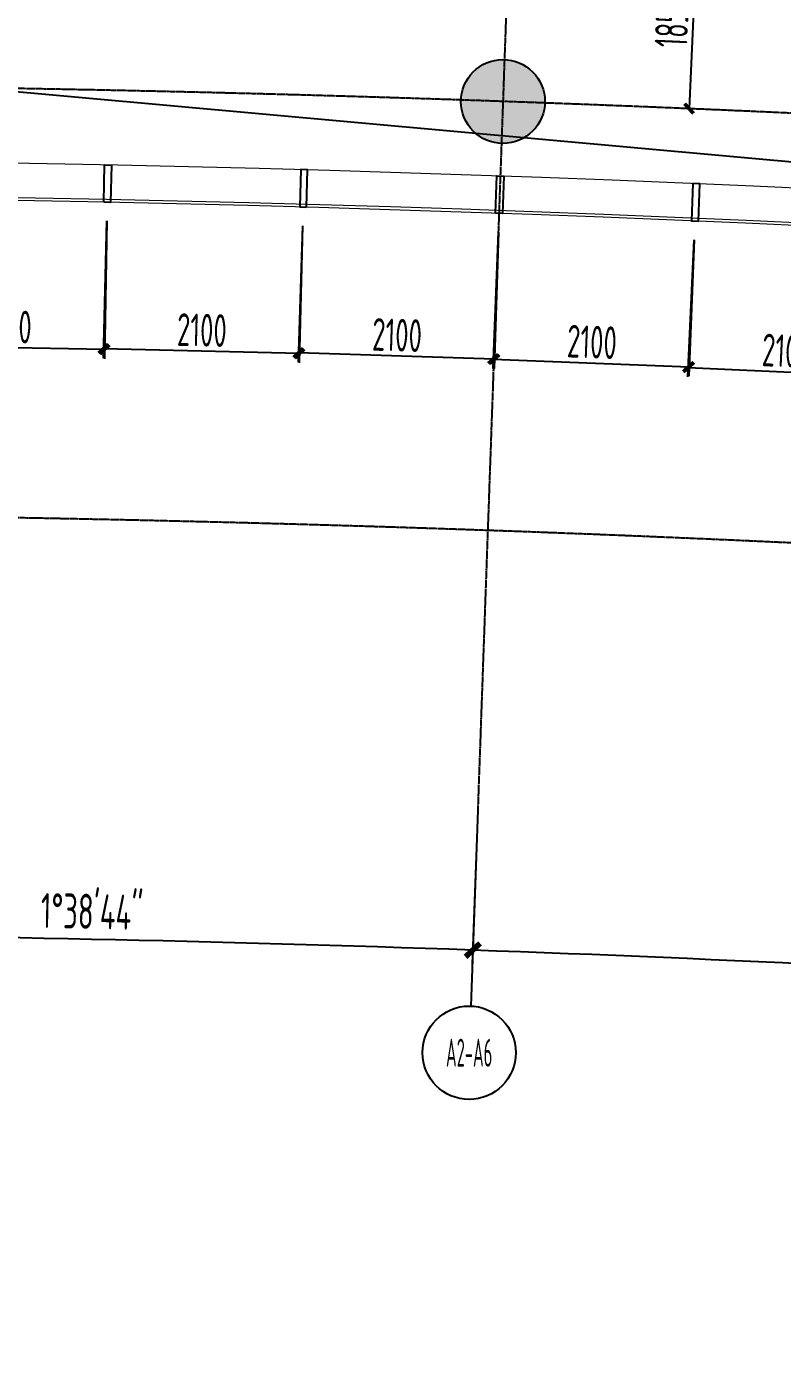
# Model space of a CAD drawing. Header units: millimetres. Extents: x 11677979 to 24947533, y -12764720 to -6308891.
# Drawn here: x 11784050 to 11792145, y -6414175 to -6399863 of the extents above; entities that cross this region are included whole.
import ezdxf
from ezdxf.enums import TextEntityAlignment as Align

# ---------------------------------------------------------------- set-up
doc = ezdxf.new("R2010")
doc.units = ezdxf.units.MM
doc.header["$LTSCALE"] = 10
for name, pattern in [('A2-RG-AXIS$0$CENTER', [2, 1.25, -0.25, 0.25, -0.25]), ('A2-RG-AXIS$0$DOTE', [2.42, 2, -0.2, 0.02, -0.2]), ('A2-RI-F4$0$A2-RG-AXIS$0$CENTER', [2, 1.25, -0.25, 0.25, -0.25]), ('A2-RI-F4$0$A2-RG-AXIS$0$DOTE', [2.42, 2, -0.2, 0.02, -0.2])]:
    doc.linetypes.add(name, pattern=pattern)
for name, color, linetype in [('A2-RB-F4$0$$34$A-DIMS-100', 1, 'Continuous'), ('A2-RB-F4$0$A-DIMS-100', 1, 'Continuous'), ('A2-RG-AXIS$0$A-AXIS', 1, 'Continuous'), ('A2-RG-AXIS$0$A-DIMS-100', 1, 'Continuous'), ('A2-RG-AXIS$0$A-GRID', 1, 'A2-RG-AXIS$0$CENTER'), ('A2-RG-AXIS$0$A-SYMB', 4, 'Continuous'), ('A2-RI-F4$0$A-SYMB-VOID', 35, 'Continuous'), ('A2-RI-F4$0$A2-RB-F4$0$$34$A-DIMS-100', 1, 'Continuous'), ('A2-RI-F4$0$A2-RB-F4$0$A-DIMS-100', 1, 'Continuous'), ('A2-RI-F4$0$A2-RG-AXIS$0$A-AXIS', 1, 'Continuous'), ('A2-RI-F4$0$A2-RG-AXIS$0$A-DIMS-100', 1, 'Continuous'), ('A2-RI-F4$0$A2-RG-AXIS$0$A-GRID', 1, 'A2-RI-F4$0$A2-RG-AXIS$0$CENTER'), ('A2-RI-F4$0$A2-RG-AXIS$0$A-SYMB', 4, 'Continuous'), ('A2-RI-F4$0$A2-RS-F4$0$A-HATH-GRAY', 8, 'Continuous'), ('A2-RI-F4$0$A2-RS-F4$0$A-WALL-CONC', 6, 'Continuous'), ('A2-RI-F4$0$an-wndw-mull-v', 3, 'Continuous'), ('A2-RS-F4$0$A-HATH-GRAY', 8, 'Continuous'), ('A2-RS-F4$0$A-WALL-CONC', 6, 'Continuous')]:
    doc.layers.add(name, color=color, linetype=linetype)
doc.layers.add('A2-RI-F4$0$A-GLAZ', color=140, linetype='Continuous', lineweight=5)
doc.styles.add('A2-RB-F4$0$$0$XD2008', font='hzs.shx', dxfattribs={"width": 0.7, "bigfont": 'hztxt.shx'})
doc.styles.add('A2-RB-F4$0$XD2008', font='hzs.shx', dxfattribs={"width": 0.7, "bigfont": 'hztxt.shx'})
doc.styles.add('A2-RG-AXIS$0$ECADI', font='hzs.shx', dxfattribs={"width": 0.7, "bigfont": 'hztxt.shx'})
doc.styles.add('A2-RG-AXIS$0$XD2008', font='hzs.shx', dxfattribs={"width": 0.7, "bigfont": 'hztxt.shx'})
doc.styles.add('A2-RI-F4$0$A2-RB-F4$0$$0$XD2008', font='hzs.shx', dxfattribs={"width": 0.7, "bigfont": 'hztxt.shx'})
doc.styles.add('A2-RI-F4$0$A2-RB-F4$0$XD2008', font='hzs.shx', dxfattribs={"width": 0.7, "bigfont": 'hztxt.shx'})
doc.styles.add('A2-RI-F4$0$A2-RG-AXIS$0$ECADI', font='hzs.shx', dxfattribs={"width": 0.7, "bigfont": 'hztxt.shx'})
doc.styles.add('A2-RI-F4$0$A2-RG-AXIS$0$XD2008', font='hzs.shx', dxfattribs={"width": 0.7, "bigfont": 'hztxt.shx'})
doc.dimstyles.new('A2-RB-F4$0$$0$XD100$0', dxfattribs={"dimscale": 100, "dimtxt": 3.5, "dimasz": 1, "dimexe": 1, "dimexo": 2, "dimgap": 0.5, "dimtad": 1, "dimdec": 0, "dimdsep": 46, "dimtxsty": 'A2-RB-F4$0$$0$XD2008', "dimblk1": 'A2-RB-F4$0$$20$_ArchTick', "dimblk2": 'A2-RB-F4$0$$20$_ArchTick', "dimsah": 1, "dimcen": 2.5, "dimclrt": 4, "dimaunit": 1, "dimadec": 0, "dimazin": 0, "dimtfac": 1, "dimtdec": 0, "dimtix": 1, "dimtmove": 2, "dimatfit": 3, "dimfxl": 0, "dimtolj": 1, "dimtzin": 0, "dimarcsym": 0})
doc.dimstyles.new('A2-RB-F4$0$XD100$0', dxfattribs={"dimscale": 100, "dimtxt": 3.5, "dimasz": 1, "dimexe": 1, "dimexo": 2, "dimgap": 0.5, "dimtad": 1, "dimdec": 0, "dimdsep": 46, "dimtxsty": 'A2-RB-F4$0$XD2008', "dimblk1": 'A2-RB-F4$0$_ArchTick', "dimblk2": 'A2-RB-F4$0$_ArchTick', "dimsah": 1, "dimcen": 2.5, "dimclrt": 4, "dimaunit": 1, "dimadec": 0, "dimazin": 0, "dimtfac": 1, "dimtdec": 0, "dimtix": 1, "dimtmove": 1, "dimatfit": 3, "dimfxl": 0, "dimtolj": 1, "dimtzin": 0, "dimarcsym": 0})
doc.dimstyles.new('A2-RG-AXIS$0$XD150', dxfattribs={"dimscale": 300, "dimtxt": 2.5, "dimasz": 1.5, "dimexe": 1, "dimexo": 2, "dimgap": 0.5, "dimtad": 1, "dimdec": 0, "dimdsep": 46, "dimtxsty": 'A2-RG-AXIS$0$XD2008', "dimcen": 2.5, "dimclrt": 4, "dimaunit": 1, "dimadec": 3, "dimazin": 0, "dimtfac": 1, "dimtdec": 0, "dimtmove": 2, "dimatfit": 3, "dimfxl": 0, "dimtolj": 1, "dimtzin": 0, "dimarcsym": 0})
doc.dimstyles.new('A2-RI-F4$0$A2-RB-F4$0$$0$XD100$0', dxfattribs={"dimscale": 100, "dimtxt": 3.5, "dimasz": 1, "dimexe": 1, "dimexo": 2, "dimgap": 0.5, "dimtad": 1, "dimdec": 0, "dimdsep": 46, "dimtxsty": 'A2-RI-F4$0$A2-RB-F4$0$$0$XD2008', "dimblk1": 'A2-RI-F4$0$A2-RB-F4$0$$20$_ArchTick', "dimblk2": 'A2-RI-F4$0$A2-RB-F4$0$$20$_ArchTick', "dimsah": 1, "dimcen": 2.5, "dimclrt": 4, "dimaunit": 1, "dimadec": 0, "dimazin": 0, "dimtfac": 1, "dimtdec": 0, "dimtix": 1, "dimtmove": 2, "dimatfit": 3, "dimfxl": 0, "dimtolj": 1, "dimtzin": 0, "dimarcsym": 0})
doc.dimstyles.new('A2-RI-F4$0$A2-RB-F4$0$XD100$0', dxfattribs={"dimscale": 100, "dimtxt": 3.5, "dimasz": 1, "dimexe": 1, "dimexo": 2, "dimgap": 0.5, "dimtad": 1, "dimdec": 0, "dimdsep": 46, "dimtxsty": 'A2-RI-F4$0$A2-RB-F4$0$XD2008', "dimblk1": 'A2-RI-F4$0$A2-RB-F4$0$_ArchTick', "dimblk2": 'A2-RI-F4$0$A2-RB-F4$0$_ArchTick', "dimsah": 1, "dimcen": 2.5, "dimclrt": 4, "dimaunit": 1, "dimadec": 0, "dimazin": 0, "dimtfac": 1, "dimtdec": 0, "dimtix": 1, "dimtmove": 1, "dimatfit": 3, "dimfxl": 0, "dimtolj": 1, "dimtzin": 0, "dimarcsym": 0})
doc.dimstyles.new('A2-RI-F4$0$A2-RG-AXIS$0$XD150', dxfattribs={"dimscale": 300, "dimtxt": 2.5, "dimasz": 1.5, "dimexe": 1, "dimexo": 2, "dimgap": 0.5, "dimtad": 1, "dimdec": 0, "dimdsep": 46, "dimtxsty": 'A2-RI-F4$0$A2-RG-AXIS$0$XD2008', "dimcen": 2.5, "dimclrt": 4, "dimaunit": 1, "dimadec": 3, "dimazin": 0, "dimtfac": 1, "dimtdec": 0, "dimtmove": 2, "dimatfit": 3, "dimfxl": 0, "dimtolj": 1, "dimtzin": 0, "dimarcsym": 0})

# ---------------------------------------------------------------- blocks, each defined once
blk = doc.blocks.new('A2-RB-F4$0$_ArchTick')
at = {"color": 0, "linetype": 'ByBlock', "const_width": 0.4}
blk.add_lwpolyline([(-0.5, -0.5), (0.5, 0.5)], dxfattribs=at)
blk = doc.blocks.new('*D296')
at = {"layer": 'A2-RB-F4$0$A-DIMS-100', "color": 0, "lineweight": -2, "transparency": 16777216}
for p, q in [((11791699, -6398913), (11791129, -6398888)), ((11791229, -6398892), (11791146, -6400740)), ((11791617, -6400761), (11791046, -6400736))]:
    blk.add_line(p, q, dxfattribs=at)
at = {"layer": 'Defpoints', "color": 0, "transparency": 16777216}
for p in [(11791899, -6398922), (11791146, -6400740), (11791817, -6400770)]:
    blk.add_point(p, dxfattribs=at)
at = {"layer": 'A2-RB-F4$0$A-DIMS-100', "color": 0, "lineweight": -2, "transparency": 16777216, "xscale": 100, "yscale": 100, "zscale": 100}
for p, rotation in [((11791229, -6398892), 87.44629500876403), ((11791146, -6400740), 267.446295008764)]:
    blk.add_blockref('A2-RB-F4$0$_ArchTick', p, dxfattribs=dict(at, rotation=rotation))
at = {"layer": 'A2-RB-F4$0$A-DIMS-100', "color": 4, "transparency": 16777216, "insert": (11790963, -6399806), "char_height": 350, "attachment_point": 5, "rotation": 87.4463, "style": 'A2-RB-F4$0$XD2008'}
blk.add_mtext('\\A1;1850', dxfattribs=at)
blk = doc.blocks.new('*D366')
at = {"layer": 'A2-RB-F4$0$A-DIMS-100', "color": 0, "lineweight": -2, "transparency": 16777216}
for p, q in [((11787004, -6401997), (11786958, -6403458)), ((11789103, -6402063), (11789057, -6403525)), ((11789060, -6403425), (11786961, -6403358))]:
    blk.add_line(p, q, dxfattribs=at)
at = {"layer": 'Defpoints', "color": 0, "transparency": 16777216}
for p in [(11787010, -6401797), (11789109, -6401863), (11786961, -6403358)]:
    blk.add_point(p, dxfattribs=at)
at = {"layer": 'A2-RB-F4$0$A-DIMS-100', "color": 0, "lineweight": -2, "transparency": 16777216, "xscale": 100, "yscale": 100, "zscale": 100}
for p, rotation in [((11786961, -6403358), 178.1908105349984), ((11789060, -6403425), 358.1908105349983)]:
    blk.add_blockref('A2-RB-F4$0$_ArchTick', p, dxfattribs=dict(at, rotation=rotation))
at = {"layer": 'A2-RB-F4$0$A-DIMS-100', "color": 4, "transparency": 16777216, "insert": (11788018, -6403167), "char_height": 350, "attachment_point": 5, "rotation": 358.1908, "style": 'A2-RB-F4$0$XD2008'}
blk.add_mtext('\\A1;2100', dxfattribs=at)
blk = doc.blocks.new('*D367')
at = {"layer": 'A2-RB-F4$0$A-DIMS-100', "color": 0, "lineweight": -2, "transparency": 16777216}
for p, q in [((11784906, -6401944), (11784869, -6403413)), ((11787005, -6401997), (11786969, -6403465)), ((11786971, -6403365), (11784872, -6403313))]:
    blk.add_line(p, q, dxfattribs=at)
at = {"layer": 'Defpoints', "color": 0, "transparency": 16777216}
for p in [(11784911, -6401744), (11787010, -6401797), (11784872, -6403313)]:
    blk.add_point(p, dxfattribs=at)
at = {"layer": 'A2-RB-F4$0$A-DIMS-100', "color": 0, "lineweight": -2, "transparency": 16777216, "xscale": 100, "yscale": 100, "zscale": 100}
for p, rotation in [((11784872, -6403313), 178.5650620415589), ((11786971, -6403365), 358.565062041559)]:
    blk.add_blockref('A2-RB-F4$0$_ArchTick', p, dxfattribs=dict(at, rotation=rotation))
at = {"layer": 'A2-RB-F4$0$A-DIMS-100', "color": 4, "transparency": 16777216, "insert": (11785927, -6403114), "char_height": 350, "attachment_point": 5, "rotation": 358.5651, "style": 'A2-RB-F4$0$XD2008'}
blk.add_mtext('\\A1;2100', dxfattribs=at)
blk = doc.blocks.new('*D368')
at = {"layer": 'A2-RB-F4$0$A-DIMS-100', "color": 0, "lineweight": -2, "transparency": 16777216}
for p, q in [((11782808, -6401907), (11782782, -6403384)), ((11784907, -6401944), (11784882, -6403421)), ((11784883, -6403321), (11782784, -6403284))]:
    blk.add_line(p, q, dxfattribs=at)
at = {"layer": 'Defpoints', "color": 0, "transparency": 16777216}
for p in [(11782811, -6401707), (11784911, -6401744), (11782784, -6403284)]:
    blk.add_point(p, dxfattribs=at)
at = {"layer": 'A2-RB-F4$0$A-DIMS-100', "color": 0, "lineweight": -2, "transparency": 16777216, "xscale": 100, "yscale": 100, "zscale": 100}
for p, rotation in [((11782784, -6403284), 178.9949785072826), ((11784883, -6403321), 358.9949785072826)]:
    blk.add_blockref('A2-RB-F4$0$_ArchTick', p, dxfattribs=dict(at, rotation=rotation))
at = {"layer": 'A2-RB-F4$0$A-DIMS-100', "color": 4, "transparency": 16777216, "insert": (11783837, -6403078), "char_height": 350, "attachment_point": 5, "rotation": 358.995, "style": 'A2-RB-F4$0$XD2008'}
blk.add_mtext('\\A1;2100', dxfattribs=at)
blk = doc.blocks.new('*D382')
at = {"layer": 'A2-RB-F4$0$A-DIMS-100', "color": 0, "lineweight": -2, "transparency": 16777216}
for p, q in [((11789101, -6402063), (11789044, -6403524)), ((11791200, -6402145), (11791142, -6403607)), ((11789048, -6403424), (11791146, -6403507))]:
    blk.add_line(p, q, dxfattribs=at)
at = {"layer": 'Defpoints', "color": 0, "transparency": 16777216}
for p in [(11789109, -6401863), (11791208, -6401946), (11791146, -6403507)]:
    blk.add_point(p, dxfattribs=at)
at = {"layer": 'A2-RB-F4$0$A-DIMS-100', "color": 0, "lineweight": -2, "transparency": 16777216, "xscale": 100, "yscale": 100, "zscale": 100}
for p, rotation in [((11789048, -6403424), 177.7423731332247), ((11791146, -6403507), 357.7423731332246)]:
    blk.add_blockref('A2-RB-F4$0$_ArchTick', p, dxfattribs=dict(at, rotation=rotation))
at = {"layer": 'A2-RB-F4$0$A-DIMS-100', "color": 4, "transparency": 16777216, "insert": (11790106, -6403241), "char_height": 350, "attachment_point": 5, "rotation": 357.7424, "style": 'A2-RB-F4$0$XD2008'}
blk.add_mtext('\\A1;2100', dxfattribs=at)
blk = doc.blocks.new('*D383')
at = {"layer": 'A2-RB-F4$0$A-DIMS-100', "color": 0, "lineweight": -2, "transparency": 16777216}
for p, q in [((11791198, -6402145), (11791131, -6403613)), ((11793296, -6402242), (11793229, -6403710)), ((11791135, -6403513), (11793233, -6403610))]:
    blk.add_line(p, q, dxfattribs=at)
at = {"layer": 'Defpoints', "color": 0, "transparency": 16777216}
for p in [(11791208, -6401946), (11793305, -6402042), (11793233, -6403610)]:
    blk.add_point(p, dxfattribs=at)
at = {"layer": 'A2-RB-F4$0$A-DIMS-100', "color": 0, "lineweight": -2, "transparency": 16777216, "xscale": 100, "yscale": 100, "zscale": 100}
for p, rotation in [((11791135, -6403513), 177.3681216266488), ((11793233, -6403610), 357.3681216266488)]:
    blk.add_blockref('A2-RB-F4$0$_ArchTick', p, dxfattribs=dict(at, rotation=rotation))
at = {"layer": 'A2-RB-F4$0$A-DIMS-100', "color": 4, "transparency": 16777216, "insert": (11792195, -6403337), "char_height": 350, "attachment_point": 5, "rotation": 357.3681, "style": 'A2-RB-F4$0$XD2008'}
blk.add_mtext('\\A1;2100', dxfattribs=at)
blk = doc.blocks.new('A2-RB-F4$0$$20$_ArchTick')
at = {"color": 0, "linetype": 'ByBlock', "const_width": 0.4}
blk.add_lwpolyline([(-0.5, -0.5), (0.5, 0.5)], dxfattribs=at)
blk = doc.blocks.new('*D251')
at = {"layer": 'A2-RB-F4$0$$34$A-DIMS-100', "color": 0, "lineweight": -2, "transparency": 16777216}
blk.add_arc((11778731, -6694179), 311749, 87.96659, 88.70183, dxfattribs=at)
at = {"layer": 'Defpoints', "color": 0, "transparency": 16777216}
for p in [(11790309, -6368084), (11785891, -6378210), (11788460, -6382582), (11785586, -6391656), (11788882, -6408259)]:
    blk.add_point(p, dxfattribs=at)
at = {"layer": 'A2-RB-F4$0$$34$A-DIMS-100', "color": 0, "lineweight": -2, "transparency": 16777216, "xscale": 100, "yscale": 100, "zscale": 100}
for p, rotation in [((11785794, -6382510), 178.7018285114995), ((11789792, -6382626), 357.966591975738)]:
    blk.add_blockref('A2-RB-F4$0$$20$_ArchTick', p, dxfattribs=dict(at, rotation=rotation))
at = {"layer": 'A2-RB-F4$0$$34$A-DIMS-100', "color": 4, "transparency": 16777216, "insert": (11787801, -6382303), "char_height": 350, "attachment_point": 5, "rotation": 358.3342, "style": 'A2-RB-F4$0$$0$XD2008'}
blk.add_mtext('\\A1;0°44\'7"', dxfattribs=at)
blk = doc.blocks.new('A2-RG-AXIS$0$ECADI-TAG-GRID')
at = {"color": 13}
blk.add_circle((0, 0), 5, dxfattribs=at)
at = {"style": 'A2-RG-AXIS$0$ECADI', "width": 0.7}
blk.add_attdef('GRID', text='', height=5, dxfattribs=at).set_placement((0, 0), align=Align.MIDDLE)
blk = doc.blocks.new('A2-RG-AXIS$0$_ArchTick')
at = {"color": 0, "linetype": 'ByBlock', "const_width": 0.4}
blk.add_lwpolyline([(-0.5, -0.5), (0.5, 0.5)], dxfattribs=at)
blk = doc.blocks.new('*D409')
at = {"layer": 'A2-RG-AXIS$0$A-DIMS-100', "color": 0, "lineweight": -2, "ltscale": 3, "transparency": 16777216}
for p, q in [((11780666, -6408385), (11780657, -6409735)), ((11788872, -6408559), (11788824, -6409908))]:
    blk.add_line(p, q, dxfattribs=at)
blk.add_arc((11778731, -6694179), 284600, 87.96659, 89.61201, dxfattribs=at)
at = {"layer": 'Defpoints', "color": 0, "ltscale": 3, "transparency": 16777216}
for p in [(11780668, -6408085), (11788882, -6408259), (11786106, -6409674), (11778731, -6694179)]:
    blk.add_point(p, dxfattribs=at)
at = {"layer": 'A2-RG-AXIS$0$A-DIMS-100', "color": 0, "lineweight": -2, "ltscale": 3, "transparency": 16777216, "xscale": 150, "yscale": 150, "zscale": 150}
for p, rotation in [((11780658, -6409585), 179.6120120871543), ((11788829, -6409758), 357.9665933294134)]:
    blk.add_blockref('A2-RG-AXIS$0$_ArchTick', p, dxfattribs=dict(at, rotation=rotation))
at = {"layer": 'A2-RG-AXIS$0$A-DIMS-100', "color": 4, "ltscale": 3, "transparency": 16777216, "insert": (11784750, -6409344), "char_height": 375, "attachment_point": 5, "rotation": 358.7893, "style": 'A2-RG-AXIS$0$XD2008'}
blk.add_mtext('\\A1;1°38\'44"', dxfattribs=at)
blk = doc.blocks.new('*D411')
at = {"layer": 'A2-RG-AXIS$0$A-DIMS-100', "color": 0, "lineweight": -2, "ltscale": 3, "transparency": 16777216}
for p, q in [((11788872, -6408559), (11788824, -6409908)), ((11797069, -6408968), (11796982, -6410315))]:
    blk.add_line(p, q, dxfattribs=at)
blk.add_arc((11778731, -6694179), 284600, 86.32117, 87.96659, dxfattribs=at)
at = {"layer": 'Defpoints', "color": 0, "ltscale": 3, "transparency": 16777216}
for p in [(11788882, -6408259), (11797088, -6408668), (11794272, -6410003), (11778731, -6694179)]:
    blk.add_point(p, dxfattribs=at)
at = {"layer": 'A2-RG-AXIS$0$A-DIMS-100', "color": 0, "lineweight": -2, "ltscale": 3, "transparency": 16777216, "xscale": 150, "yscale": 150, "zscale": 150}
for p, rotation in [((11788829, -6409758), 177.9665933294709), ((11796992, -6410165), 356.3211745693902)]:
    blk.add_blockref('A2-RG-AXIS$0$_ArchTick', p, dxfattribs=dict(at, rotation=rotation))
at = {"layer": 'A2-RG-AXIS$0$A-DIMS-100', "color": 4, "ltscale": 3, "transparency": 16777216, "insert": (11792927, -6409634), "char_height": 375, "attachment_point": 5, "rotation": 357.1439, "style": 'A2-RG-AXIS$0$XD2008'}
blk.add_mtext('\\A1;1°38\'44"', dxfattribs=at)
blk = doc.blocks.new('A2-RI-F4$0$A2-RB-F4$0$_ArchTick')
at = {"color": 0, "linetype": 'ByBlock', "const_width": 0.4}
blk.add_lwpolyline([(-0.5, -0.5), (0.5, 0.5)], dxfattribs=at)
blk = doc.blocks.new('*D821')
at = {"layer": 'A2-RI-F4$0$A2-RB-F4$0$A-DIMS-100', "color": 0, "lineweight": -2, "transparency": 16777216}
for p, q in [((11791699, -6398913), (11791129, -6398888)), ((11791229, -6398892), (11791146, -6400740)), ((11791617, -6400761), (11791046, -6400736))]:
    blk.add_line(p, q, dxfattribs=at)
at = {"layer": 'Defpoints', "color": 0, "transparency": 16777216}
for p in [(11791899, -6398922), (11791146, -6400740), (11791817, -6400770)]:
    blk.add_point(p, dxfattribs=at)
at = {"layer": 'A2-RI-F4$0$A2-RB-F4$0$A-DIMS-100', "color": 0, "lineweight": -2, "transparency": 16777216, "xscale": 100, "yscale": 100, "zscale": 100}
for p, rotation in [((11791229, -6398892), 87.44629500876403), ((11791146, -6400740), 267.446295008764)]:
    blk.add_blockref('A2-RI-F4$0$A2-RB-F4$0$_ArchTick', p, dxfattribs=dict(at, rotation=rotation))
at = {"layer": 'A2-RI-F4$0$A2-RB-F4$0$A-DIMS-100', "color": 4, "transparency": 16777216, "insert": (11790963, -6399806), "char_height": 350, "attachment_point": 5, "rotation": 87.4463, "style": 'A2-RI-F4$0$A2-RB-F4$0$XD2008'}
blk.add_mtext('\\A1;1850', dxfattribs=at)
blk = doc.blocks.new('*D891')
at = {"layer": 'A2-RI-F4$0$A2-RB-F4$0$A-DIMS-100', "color": 0, "lineweight": -2, "transparency": 16777216}
for p, q in [((11787004, -6401997), (11786958, -6403458)), ((11789103, -6402063), (11789057, -6403525)), ((11789060, -6403425), (11786961, -6403358))]:
    blk.add_line(p, q, dxfattribs=at)
at = {"layer": 'Defpoints', "color": 0, "transparency": 16777216}
for p in [(11787010, -6401797), (11789109, -6401863), (11786961, -6403358)]:
    blk.add_point(p, dxfattribs=at)
at = {"layer": 'A2-RI-F4$0$A2-RB-F4$0$A-DIMS-100', "color": 0, "lineweight": -2, "transparency": 16777216, "xscale": 100, "yscale": 100, "zscale": 100}
for p, rotation in [((11786961, -6403358), 178.1908105349984), ((11789060, -6403425), 358.1908105349983)]:
    blk.add_blockref('A2-RI-F4$0$A2-RB-F4$0$_ArchTick', p, dxfattribs=dict(at, rotation=rotation))
at = {"layer": 'A2-RI-F4$0$A2-RB-F4$0$A-DIMS-100', "color": 4, "transparency": 16777216, "insert": (11788018, -6403167), "char_height": 350, "attachment_point": 5, "rotation": 358.1908, "style": 'A2-RI-F4$0$A2-RB-F4$0$XD2008'}
blk.add_mtext('\\A1;2100', dxfattribs=at)
blk = doc.blocks.new('*D892')
at = {"layer": 'A2-RI-F4$0$A2-RB-F4$0$A-DIMS-100', "color": 0, "lineweight": -2, "transparency": 16777216}
for p, q in [((11784906, -6401944), (11784869, -6403413)), ((11787005, -6401997), (11786969, -6403465)), ((11786971, -6403365), (11784872, -6403313))]:
    blk.add_line(p, q, dxfattribs=at)
at = {"layer": 'Defpoints', "color": 0, "transparency": 16777216}
for p in [(11784911, -6401744), (11787010, -6401797), (11784872, -6403313)]:
    blk.add_point(p, dxfattribs=at)
at = {"layer": 'A2-RI-F4$0$A2-RB-F4$0$A-DIMS-100', "color": 0, "lineweight": -2, "transparency": 16777216, "xscale": 100, "yscale": 100, "zscale": 100}
for p, rotation in [((11784872, -6403313), 178.5650620415589), ((11786971, -6403365), 358.565062041559)]:
    blk.add_blockref('A2-RI-F4$0$A2-RB-F4$0$_ArchTick', p, dxfattribs=dict(at, rotation=rotation))
at = {"layer": 'A2-RI-F4$0$A2-RB-F4$0$A-DIMS-100', "color": 4, "transparency": 16777216, "insert": (11785927, -6403114), "char_height": 350, "attachment_point": 5, "rotation": 358.5651, "style": 'A2-RI-F4$0$A2-RB-F4$0$XD2008'}
blk.add_mtext('\\A1;2100', dxfattribs=at)
blk = doc.blocks.new('*D893')
at = {"layer": 'A2-RI-F4$0$A2-RB-F4$0$A-DIMS-100', "color": 0, "lineweight": -2, "transparency": 16777216}
for p, q in [((11782808, -6401907), (11782782, -6403384)), ((11784907, -6401944), (11784882, -6403421)), ((11784883, -6403321), (11782784, -6403284))]:
    blk.add_line(p, q, dxfattribs=at)
at = {"layer": 'Defpoints', "color": 0, "transparency": 16777216}
for p in [(11782811, -6401707), (11784911, -6401744), (11782784, -6403284)]:
    blk.add_point(p, dxfattribs=at)
at = {"layer": 'A2-RI-F4$0$A2-RB-F4$0$A-DIMS-100', "color": 0, "lineweight": -2, "transparency": 16777216, "xscale": 100, "yscale": 100, "zscale": 100}
for p, rotation in [((11782784, -6403284), 178.9949785072826), ((11784883, -6403321), 358.9949785072826)]:
    blk.add_blockref('A2-RI-F4$0$A2-RB-F4$0$_ArchTick', p, dxfattribs=dict(at, rotation=rotation))
at = {"layer": 'A2-RI-F4$0$A2-RB-F4$0$A-DIMS-100', "color": 4, "transparency": 16777216, "insert": (11783837, -6403078), "char_height": 350, "attachment_point": 5, "rotation": 358.995, "style": 'A2-RI-F4$0$A2-RB-F4$0$XD2008'}
blk.add_mtext('\\A1;2100', dxfattribs=at)
blk = doc.blocks.new('*D907')
at = {"layer": 'A2-RI-F4$0$A2-RB-F4$0$A-DIMS-100', "color": 0, "lineweight": -2, "transparency": 16777216}
for p, q in [((11789101, -6402063), (11789044, -6403524)), ((11791200, -6402145), (11791142, -6403607)), ((11789048, -6403424), (11791146, -6403507))]:
    blk.add_line(p, q, dxfattribs=at)
at = {"layer": 'Defpoints', "color": 0, "transparency": 16777216}
for p in [(11789109, -6401863), (11791208, -6401946), (11791146, -6403507)]:
    blk.add_point(p, dxfattribs=at)
at = {"layer": 'A2-RI-F4$0$A2-RB-F4$0$A-DIMS-100', "color": 0, "lineweight": -2, "transparency": 16777216, "xscale": 100, "yscale": 100, "zscale": 100}
for p, rotation in [((11789048, -6403424), 177.7423731332247), ((11791146, -6403507), 357.7423731332246)]:
    blk.add_blockref('A2-RI-F4$0$A2-RB-F4$0$_ArchTick', p, dxfattribs=dict(at, rotation=rotation))
at = {"layer": 'A2-RI-F4$0$A2-RB-F4$0$A-DIMS-100', "color": 4, "transparency": 16777216, "insert": (11790106, -6403241), "char_height": 350, "attachment_point": 5, "rotation": 357.7424, "style": 'A2-RI-F4$0$A2-RB-F4$0$XD2008'}
blk.add_mtext('\\A1;2100', dxfattribs=at)
blk = doc.blocks.new('*D908')
at = {"layer": 'A2-RI-F4$0$A2-RB-F4$0$A-DIMS-100', "color": 0, "lineweight": -2, "transparency": 16777216}
for p, q in [((11791198, -6402145), (11791131, -6403613)), ((11793296, -6402242), (11793229, -6403710)), ((11791135, -6403513), (11793233, -6403610))]:
    blk.add_line(p, q, dxfattribs=at)
at = {"layer": 'Defpoints', "color": 0, "transparency": 16777216}
for p in [(11791208, -6401946), (11793305, -6402042), (11793233, -6403610)]:
    blk.add_point(p, dxfattribs=at)
at = {"layer": 'A2-RI-F4$0$A2-RB-F4$0$A-DIMS-100', "color": 0, "lineweight": -2, "transparency": 16777216, "xscale": 100, "yscale": 100, "zscale": 100}
for p, rotation in [((11791135, -6403513), 177.3681216266488), ((11793233, -6403610), 357.3681216266488)]:
    blk.add_blockref('A2-RI-F4$0$A2-RB-F4$0$_ArchTick', p, dxfattribs=dict(at, rotation=rotation))
at = {"layer": 'A2-RI-F4$0$A2-RB-F4$0$A-DIMS-100', "color": 4, "transparency": 16777216, "insert": (11792195, -6403337), "char_height": 350, "attachment_point": 5, "rotation": 357.3681, "style": 'A2-RI-F4$0$A2-RB-F4$0$XD2008'}
blk.add_mtext('\\A1;2100', dxfattribs=at)
blk = doc.blocks.new('A2-RI-F4$0$A2-RB-F4$0$$20$_ArchTick')
at = {"color": 0, "linetype": 'ByBlock', "const_width": 0.4}
blk.add_lwpolyline([(-0.5, -0.5), (0.5, 0.5)], dxfattribs=at)
blk = doc.blocks.new('*D776')
at = {"layer": 'A2-RI-F4$0$A2-RB-F4$0$$34$A-DIMS-100', "color": 0, "lineweight": -2, "transparency": 16777216}
blk.add_arc((11778731, -6694179), 311749, 87.96659, 88.70183, dxfattribs=at)
at = {"layer": 'Defpoints', "color": 0, "transparency": 16777216}
for p in [(11790309, -6368084), (11785891, -6378210), (11788460, -6382582), (11785586, -6391656), (11788882, -6408259)]:
    blk.add_point(p, dxfattribs=at)
at = {"layer": 'A2-RI-F4$0$A2-RB-F4$0$$34$A-DIMS-100', "color": 0, "lineweight": -2, "transparency": 16777216, "xscale": 100, "yscale": 100, "zscale": 100}
for p, rotation in [((11785794, -6382510), 178.7018285114995), ((11789792, -6382626), 357.966591975738)]:
    blk.add_blockref('A2-RI-F4$0$A2-RB-F4$0$$20$_ArchTick', p, dxfattribs=dict(at, rotation=rotation))
at = {"layer": 'A2-RI-F4$0$A2-RB-F4$0$$34$A-DIMS-100', "color": 4, "transparency": 16777216, "insert": (11787801, -6382303), "char_height": 350, "attachment_point": 5, "rotation": 358.3342, "style": 'A2-RI-F4$0$A2-RB-F4$0$$0$XD2008'}
blk.add_mtext('\\A1;0°44\'7"', dxfattribs=at)
blk = doc.blocks.new('A2-RI-F4$0$A2-RG-AXIS$0$ECADI-TAG-GRID')
at = {"color": 13}
blk.add_circle((0, 0), 5, dxfattribs=at)
at = {"style": 'A2-RI-F4$0$A2-RG-AXIS$0$ECADI', "width": 0.7}
blk.add_attdef('GRID', text='', height=5, dxfattribs=at).set_placement((0, 0), align=Align.MIDDLE)
blk = doc.blocks.new('A2-RI-F4$0$A2-RG-AXIS$0$_ArchTick')
at = {"color": 0, "linetype": 'ByBlock', "const_width": 0.4}
blk.add_lwpolyline([(-0.5, -0.5), (0.5, 0.5)], dxfattribs=at)
blk = doc.blocks.new('*D934')
at = {"layer": 'A2-RI-F4$0$A2-RG-AXIS$0$A-DIMS-100', "color": 0, "lineweight": -2, "ltscale": 3, "transparency": 16777216}
for p, q in [((11780666, -6408385), (11780657, -6409735)), ((11788872, -6408559), (11788824, -6409908))]:
    blk.add_line(p, q, dxfattribs=at)
blk.add_arc((11778731, -6694179), 284600, 87.96659, 89.61201, dxfattribs=at)
at = {"layer": 'Defpoints', "color": 0, "ltscale": 3, "transparency": 16777216}
for p in [(11780668, -6408085), (11788882, -6408259), (11786106, -6409674), (11778731, -6694179)]:
    blk.add_point(p, dxfattribs=at)
at = {"layer": 'A2-RI-F4$0$A2-RG-AXIS$0$A-DIMS-100', "color": 0, "lineweight": -2, "ltscale": 3, "transparency": 16777216, "xscale": 150, "yscale": 150, "zscale": 150}
for p, rotation in [((11780658, -6409585), 179.6120120871543), ((11788829, -6409758), 357.9665933294134)]:
    blk.add_blockref('A2-RI-F4$0$A2-RG-AXIS$0$_ArchTick', p, dxfattribs=dict(at, rotation=rotation))
at = {"layer": 'A2-RI-F4$0$A2-RG-AXIS$0$A-DIMS-100', "color": 4, "ltscale": 3, "transparency": 16777216, "insert": (11784750, -6409344), "char_height": 375, "attachment_point": 5, "rotation": 358.7893, "style": 'A2-RI-F4$0$A2-RG-AXIS$0$XD2008'}
blk.add_mtext('\\A1;1°38\'44"', dxfattribs=at)
blk = doc.blocks.new('*D936')
at = {"layer": 'A2-RI-F4$0$A2-RG-AXIS$0$A-DIMS-100', "color": 0, "lineweight": -2, "ltscale": 3, "transparency": 16777216}
for p, q in [((11788872, -6408559), (11788824, -6409908)), ((11797069, -6408968), (11796982, -6410315))]:
    blk.add_line(p, q, dxfattribs=at)
blk.add_arc((11778731, -6694179), 284600, 86.32117, 87.96659, dxfattribs=at)
at = {"layer": 'Defpoints', "color": 0, "ltscale": 3, "transparency": 16777216}
for p in [(11788882, -6408259), (11797088, -6408668), (11794272, -6410003), (11778731, -6694179)]:
    blk.add_point(p, dxfattribs=at)
at = {"layer": 'A2-RI-F4$0$A2-RG-AXIS$0$A-DIMS-100', "color": 0, "lineweight": -2, "ltscale": 3, "transparency": 16777216, "xscale": 150, "yscale": 150, "zscale": 150}
for p, rotation in [((11788829, -6409758), 177.9665933294709), ((11796992, -6410165), 356.3211745693902)]:
    blk.add_blockref('A2-RI-F4$0$A2-RG-AXIS$0$_ArchTick', p, dxfattribs=dict(at, rotation=rotation))
at = {"layer": 'A2-RI-F4$0$A2-RG-AXIS$0$A-DIMS-100', "color": 4, "ltscale": 3, "transparency": 16777216, "insert": (11792927, -6409634), "char_height": 375, "attachment_point": 5, "rotation": 357.1439, "style": 'A2-RI-F4$0$A2-RG-AXIS$0$XD2008'}
blk.add_mtext('\\A1;1°38\'44"', dxfattribs=at)
blk = doc.blocks.new('A2-RI-F4$0$A2-RS-F4')
at = {"layer": 'A2-RI-F4$0$A2-RS-F4$0$A-HATH-GRAY', "ltscale": 3}
h = blk.add_hatch(color=256, dxfattribs=at)
h.paths.add_polyline_path([(11780371, -6378133), (11781371, -6378140), (11781380, -6376840), (11780380, -6376833)])
h.paths.add_polyline_path([(11771295, -6378216), (11772295, -6378194), (11772267, -6376895), (11771267, -6376916)])
h.paths.add_polyline_path([(11789445, -6378310), (11790445, -6378346), (11790491, -6377046), (11789491, -6377011)])
h.paths.add_polyline_path([(11794061, -6377996), (11794660, -6378034), (11794711, -6377236), (11794112, -6377197)])
h.paths.add_polyline_path([(11762226, -6378560), (11763225, -6378509), (11763159, -6377211), (11762160, -6377261)])
h.paths.add_polyline_path([(11756038, -6378647), (11756835, -6378584), (11756756, -6377587), (11755959, -6377650)])
h.paths.add_polyline_path([(11801644, -6378462), (11802243, -6378500), (11802294, -6377702), (11801696, -6377663)])
h.paths.add_polyline_path([(11751541, -6379499), (11752339, -6379435), (11752220, -6377940), (11751422, -6378003)])
h.paths.add_polyline_path([(11807664, -6379406), (11808460, -6379480), (11808572, -6378285), (11807775, -6378211)])
h.paths.add_polyline_path([(11816585, -6380403), (11817577, -6380525), (11817736, -6379235), (11816743, -6379113)])
h.paths.add_polyline_path([(11825579, -6381619), (11826568, -6381768), (11826763, -6380483), (11825774, -6380333)])
h.paths.add_polyline_path([(11793833, -6381539), (11794432, -6381577), (11794483, -6380779), (11793885, -6380740)])
h.paths.add_polyline_path([(11801417, -6382005), (11802015, -6382043), (11802067, -6381245), (11801468, -6381206)])
h.paths.add_polyline_path([(11834536, -6383085), (11835520, -6383263), (11835752, -6381984), (11834768, -6381806)])
h.paths.add_polyline_path([(11843442, -6384837), (11844420, -6385043), (11844688, -6383771), (11843710, -6383565)])
h.paths.add_polyline_path([(11849707, -6386048), (11850486, -6386227), (11850721, -6385255), (11849941, -6385076)])
h.paths.add_polyline_path([(11756683, -6386772), (11757481, -6386706), (11757402, -6385711), (11756605, -6385775)])
h.paths.add_polyline_path([(11752168, -6387374), (11752965, -6387310), (11752846, -6385815), (11752049, -6385879)])
h.paths.add_polyline_path([(11854132, -6387107), (11854912, -6387286), (11855146, -6386314), (11854366, -6386134)])
h.paths.add_polyline_path([(11793236, -6390821), (11793835, -6390859), (11793887, -6390061), (11793288, -6390022)])
h.paths.add_polyline_path([(11800820, -6391286), (11801419, -6391324), (11801470, -6390526), (11800871, -6390487)])
h.paths.add_polyline_path([(11847832, -6393825), (11848612, -6394005), (11848846, -6393033), (11848067, -6392853)])
h.paths.add_polyline_path([(11780263, -6394032), (11781263, -6394039), (11781272, -6392739), (11780272, -6392732)])
h.paths.add_polyline_path([(11771644, -6394112), (11772644, -6394090), (11772615, -6392791), (11771616, -6392812)])
h.paths.add_polyline_path([(11788881, -6394200), (11789880, -6394236), (11789926, -6392936), (11788927, -6392901)])
h.paths.add_polyline_path([(11793009, -6394364), (11793607, -6394402), (11793659, -6393604), (11793060, -6393565)])
h.paths.add_polyline_path([(11763031, -6394440), (11764030, -6394389), (11763964, -6393090), (11762965, -6393141)])
h.paths.add_polyline_path([(11757323, -6394797), (11758120, -6394731), (11758041, -6393736), (11757243, -6393800)])
h.paths.add_polyline_path([(11800592, -6394829), (11801191, -6394867), (11801242, -6394069), (11800643, -6394030)])
h.paths.add_polyline_path([(11852257, -6394884), (11853037, -6395064), (11853271, -6394091), (11852492, -6393912)])
h.paths.add_polyline_path([(11752786, -6395149), (11753584, -6395086), (11753465, -6393591), (11752667, -6393654)])
h.paths.add_polyline_path([(11806189, -6395237), (11806985, -6395311), (11807096, -6394116), (11806300, -6394042)])
h.paths.add_polyline_path([(11814656, -6396186), (11815648, -6396307), (11815806, -6395017), (11814813, -6394896)])
h.paths.add_polyline_path([(11823198, -6397340), (11824186, -6397490), (11824381, -6396205), (11823392, -6396055)])
h.paths.add_polyline_path([(11831682, -6398729), (11832663, -6398921), (11832913, -6397645), (11831931, -6397453)])
h.paths.add_polyline_path([(11840164, -6400383), (11841142, -6400589), (11841411, -6399317), (11840432, -6399110)])
edge = h.paths.add_edge_path()
edge.add_arc((11780719, -6400485), 450, 0, 360)
edge = h.paths.add_edge_path()
edge.add_arc((11772286, -6400549), 450, 0, 360)
edge = h.paths.add_edge_path()
edge.add_arc((11789152, -6400664), 450, 0, 360)
edge = h.paths.add_edge_path()
edge.add_arc((11763857, -6400856), 450, 0, 360)
h.paths.add_polyline_path([(11845946, -6401652), (11846725, -6401831), (11846960, -6400859), (11846180, -6400679)])
edge = h.paths.add_edge_path()
edge.add_arc((11797576, -6401084), 450, 0, 360)
edge = h.paths.add_edge_path()
edge.add_arc((11755441, -6401404), 451, 0, 360)
edge = h.paths.add_edge_path()
edge.add_arc((11805984, -6401746), 450, 0, 360)
h.paths.add_polyline_path([(11850371, -6402710), (11851151, -6402890), (11851385, -6401917), (11850605, -6401738)])
edge = h.paths.add_edge_path()
edge.add_arc((11814369, -6402649), 450, 0, 360)
edge = h.paths.add_edge_path()
edge.add_arc((11822726, -6403793), 450, 0, 360)
edge = h.paths.add_edge_path()
edge.add_arc((11831046, -6405176), 450, 0, 360)
edge = h.paths.add_edge_path()
edge.add_arc((11839323, -6406797), 451, 0, 360)
edge = h.paths.add_edge_path()
edge.add_arc((11847549, -6408655), 451, 0, 360)
at = {"layer": 'A2-RI-F4$0$A2-RS-F4$0$A-WALL-CONC'}
blk.add_circle((11789152, -6400664), 450, dxfattribs=at)
blk = doc.blocks.new('A2-RI-F4$0$5yrthfh')
at = {"layer": 'A2-RI-F4$0$an-wndw-mull-v'}
blk.add_lwpolyline([(3, -37), (402, -3), (396, 71), (-3, 37), (3, -37)], close=True, dxfattribs=at)
blk = doc.blocks.new('A2-RI-F4$0$A$C047A065C')
for p, xscale, rotation in [((29471, -341), -0.9999999999999998, 273.6151260842834), ((33670, -459), -1, 272.792411372603)]:
    blk.add_blockref('A2-RI-F4$0$5yrthfh', p, dxfattribs=dict(xscale=xscale, rotation=rotation))
for p, rotation in [((31571, -392), 83.55177334628802), ((35768, -541), 82.7290586346077)]:
    blk.add_blockref('A2-RI-F4$0$5yrthfh', p, dxfattribs=dict(rotation=rotation))
blk = doc.blocks.new('A2-RS-F4')
at = {"layer": 'A2-RS-F4$0$A-HATH-GRAY', "ltscale": 3}
h = blk.add_hatch(color=256, dxfattribs=at)
h.paths.add_polyline_path([(11780371, -6378133), (11781371, -6378140), (11781380, -6376840), (11780380, -6376833)])
h.paths.add_polyline_path([(11771295, -6378216), (11772295, -6378194), (11772267, -6376895), (11771267, -6376916)])
h.paths.add_polyline_path([(11789445, -6378310), (11790445, -6378346), (11790491, -6377046), (11789491, -6377011)])
h.paths.add_polyline_path([(11794061, -6377996), (11794660, -6378034), (11794711, -6377236), (11794112, -6377197)])
h.paths.add_polyline_path([(11762226, -6378560), (11763225, -6378509), (11763159, -6377211), (11762160, -6377261)])
h.paths.add_polyline_path([(11756038, -6378647), (11756835, -6378584), (11756756, -6377587), (11755959, -6377650)])
h.paths.add_polyline_path([(11801644, -6378462), (11802243, -6378500), (11802294, -6377702), (11801696, -6377663)])
h.paths.add_polyline_path([(11751541, -6379499), (11752339, -6379435), (11752220, -6377940), (11751422, -6378003)])
h.paths.add_polyline_path([(11807664, -6379406), (11808460, -6379480), (11808572, -6378285), (11807775, -6378211)])
h.paths.add_polyline_path([(11816585, -6380403), (11817577, -6380525), (11817736, -6379235), (11816743, -6379113)])
h.paths.add_polyline_path([(11825579, -6381619), (11826568, -6381768), (11826763, -6380483), (11825774, -6380333)])
h.paths.add_polyline_path([(11793833, -6381539), (11794432, -6381577), (11794483, -6380779), (11793885, -6380740)])
h.paths.add_polyline_path([(11801417, -6382005), (11802015, -6382043), (11802067, -6381245), (11801468, -6381206)])
h.paths.add_polyline_path([(11834536, -6383085), (11835520, -6383263), (11835752, -6381984), (11834768, -6381806)])
h.paths.add_polyline_path([(11843442, -6384837), (11844420, -6385043), (11844688, -6383771), (11843710, -6383565)])
h.paths.add_polyline_path([(11849707, -6386048), (11850486, -6386227), (11850721, -6385255), (11849941, -6385076)])
h.paths.add_polyline_path([(11756683, -6386772), (11757481, -6386706), (11757402, -6385711), (11756605, -6385775)])
h.paths.add_polyline_path([(11752168, -6387374), (11752965, -6387310), (11752846, -6385815), (11752049, -6385879)])
h.paths.add_polyline_path([(11854132, -6387107), (11854912, -6387286), (11855146, -6386314), (11854366, -6386134)])
h.paths.add_polyline_path([(11793236, -6390821), (11793835, -6390859), (11793887, -6390061), (11793288, -6390022)])
h.paths.add_polyline_path([(11800820, -6391286), (11801419, -6391324), (11801470, -6390526), (11800871, -6390487)])
h.paths.add_polyline_path([(11847832, -6393825), (11848612, -6394005), (11848846, -6393033), (11848067, -6392853)])
h.paths.add_polyline_path([(11780263, -6394032), (11781263, -6394039), (11781272, -6392739), (11780272, -6392732)])
h.paths.add_polyline_path([(11771644, -6394112), (11772644, -6394090), (11772615, -6392791), (11771616, -6392812)])
h.paths.add_polyline_path([(11788881, -6394200), (11789880, -6394236), (11789926, -6392936), (11788927, -6392901)])
h.paths.add_polyline_path([(11793009, -6394364), (11793607, -6394402), (11793659, -6393604), (11793060, -6393565)])
h.paths.add_polyline_path([(11763031, -6394440), (11764030, -6394389), (11763964, -6393090), (11762965, -6393141)])
h.paths.add_polyline_path([(11757323, -6394797), (11758120, -6394731), (11758041, -6393736), (11757243, -6393800)])
h.paths.add_polyline_path([(11800592, -6394829), (11801191, -6394867), (11801242, -6394069), (11800643, -6394030)])
h.paths.add_polyline_path([(11852257, -6394884), (11853037, -6395064), (11853271, -6394091), (11852492, -6393912)])
h.paths.add_polyline_path([(11752786, -6395149), (11753584, -6395086), (11753465, -6393591), (11752667, -6393654)])
h.paths.add_polyline_path([(11806189, -6395237), (11806985, -6395311), (11807096, -6394116), (11806300, -6394042)])
h.paths.add_polyline_path([(11814656, -6396186), (11815648, -6396307), (11815806, -6395017), (11814813, -6394896)])
h.paths.add_polyline_path([(11823198, -6397340), (11824186, -6397490), (11824381, -6396205), (11823392, -6396055)])
h.paths.add_polyline_path([(11831682, -6398729), (11832663, -6398921), (11832913, -6397645), (11831931, -6397453)])
h.paths.add_polyline_path([(11840164, -6400383), (11841142, -6400589), (11841411, -6399317), (11840432, -6399110)])
edge = h.paths.add_edge_path()
edge.add_arc((11780719, -6400485), 450, 0, 360)
edge = h.paths.add_edge_path()
edge.add_arc((11772286, -6400549), 450, 0, 360)
edge = h.paths.add_edge_path()
edge.add_arc((11789152, -6400664), 450, 0, 360)
edge = h.paths.add_edge_path()
edge.add_arc((11763857, -6400856), 450, 0, 360)
h.paths.add_polyline_path([(11845946, -6401652), (11846725, -6401831), (11846960, -6400859), (11846180, -6400679)])
edge = h.paths.add_edge_path()
edge.add_arc((11797576, -6401084), 450, 0, 360)
edge = h.paths.add_edge_path()
edge.add_arc((11755441, -6401404), 451, 0, 360)
edge = h.paths.add_edge_path()
edge.add_arc((11805984, -6401746), 450, 0, 360)
h.paths.add_polyline_path([(11850371, -6402710), (11851151, -6402890), (11851385, -6401917), (11850605, -6401738)])
edge = h.paths.add_edge_path()
edge.add_arc((11814369, -6402649), 450, 0, 360)
edge = h.paths.add_edge_path()
edge.add_arc((11822726, -6403793), 450, 0, 360)
edge = h.paths.add_edge_path()
edge.add_arc((11831046, -6405176), 450, 0, 360)
edge = h.paths.add_edge_path()
edge.add_arc((11839323, -6406797), 451, 0, 360)
edge = h.paths.add_edge_path()
edge.add_arc((11847549, -6408655), 451, 0, 360)
at = {"layer": 'A2-RS-F4$0$A-WALL-CONC'}
blk.add_circle((11789152, -6400664), 450, dxfattribs=at)
blk = doc.blocks.new('A2-RB-F4')
at = {"layer": 'A2-RB-F4$0$$34$A-DIMS-100'}
dim = blk.add_angular_dim_2l(base=(11788459.5117, -6382581.5625), line1=((11785586.2417, -6391656.395), (11785890.9572, -6378209.8476)), line2=((11790308.5562, -6368084.1905), (11788882.1716, -6408258.8635)), dimstyle='A2-RB-F4$0$$0$XD100$0', override={"dimadec": 4}, dxfattribs=at)
dim.commit()
dim.dimension.update_dxf_attribs({"geometry": '*D251', "text_midpoint": (11787800.5816, -6382303.2438)})
at = {"layer": 'A2-RB-F4$0$A-DIMS-100'}
for p1, p2, distance, picture, middle in [((11791899.2, -6398922.2), (11791816.7, -6400770.4), -671, '*D296', (11790962.8, -6399806.4)), ((11784911, -6401744), (11782811.3, -6401707.2), 1577.2, '*D368', (11783837.4, -6403077.6)), ((11787010.4, -6401796.6), (11784911, -6401744), 1569.4, '*D367', (11785927, -6403114.2)), ((11789109.3, -6401862.9), (11787010.4, -6401796.6), 1562.5, '*D366', (11788017.6, -6403166.6)), ((11789109.2, -6401862.9), (11791207.5, -6401945.6), -1562.5, '*D382', (11790105.7, -6403240.8)), ((11791207.5, -6401945.6), (11793305.4, -6402042.1), -1569.4, '*D383', (11792194.7, -6403336.8))]:
    dim = blk.add_aligned_dim(p1=p1, p2=p2, distance=distance, dimstyle='A2-RB-F4$0$XD100$0', dxfattribs=at)
    dim.commit()
    dim.dimension.update_dxf_attribs({"geometry": picture, "text_midpoint": middle})
blk = doc.blocks.new('A2-RG-AXIS')
at = {"layer": 'A2-RG-AXIS$0$A-AXIS', "ltscale": 3}
blk.add_line((11788882.2, -6408258.9), (11788807.7, -6410357.5), dxfattribs=at)
at = {"layer": 'A2-RG-AXIS$0$A-GRID', "linetype": 'A2-RG-AXIS$0$DOTE'}
blk.add_line((11790308.6, -6368084.2), (11788882.2, -6408258.9), dxfattribs=at)
for radius, start, end in [(300800, 75.589285, 95.407644), (293700, 75.589281, 95.407645), (289100, 75.589281, 95.407645)]:
    blk.add_arc((11778730.7, -6694178.7), radius, start, end, dxfattribs=at)
at = {"layer": 'A2-RG-AXIS$0$A-SYMB'}
ref = blk.add_blockref('A2-RG-AXIS$0$ECADI-TAG-GRID', (11788789.9, -6410857.2), dxfattribs=dict(at, xscale=100, yscale=100, zscale=100))
ref.add_attrib('GRID', 'A2-A6', dxfattribs={"layer": '0', "extrusion": (0, 0, -1), "height": 300, "style": 'A2-RG-AXIS$0$ECADI', "text_generation_flag": 2, "width": 0.5}).set_placement((-11788789.9, -6410857.2), align=Align.MIDDLE)
at = {"layer": 'A2-RG-AXIS$0$A-DIMS-100', "ltscale": 3}
for base, p1, p2, picture, middle in [((11786105.9, -6409674.3), (11780668.1, -6408085.3), (11788882.2, -6408258.9), '*D409', (11784750.4, -6409344.1)), ((11794272.1, -6410003.4), (11788882.2, -6408258.9), (11797087.9, -6408668.2), '*D411', (11792926.6, -6409634.4))]:
    dim = blk.add_angular_dim_3p(base=base, center=(11778730.7, -6694178.7), p1=p1, p2=p2, dimstyle='A2-RG-AXIS$0$XD150', override={"dimscale": 150, "dimasz": 1, "dimblk": 'A2-RG-AXIS$0$_ArchTick', "dimadec": 4}, dxfattribs=at)
    dim.commit()
    dim.dimension.update_dxf_attribs({"geometry": picture, "text_midpoint": middle})
blk = doc.blocks.new('A2-RI-F4$0$A2-RB-F4')
at = {"layer": 'A2-RI-F4$0$A2-RB-F4$0$$34$A-DIMS-100'}
dim = blk.add_angular_dim_2l(base=(11788459.5117, -6382581.5625), line1=((11785586.2417, -6391656.395), (11785890.9572, -6378209.8476)), line2=((11790308.5562, -6368084.1905), (11788882.1716, -6408258.8635)), dimstyle='A2-RI-F4$0$A2-RB-F4$0$$0$XD100$0', override={"dimadec": 4}, dxfattribs=at)
dim.commit()
dim.dimension.update_dxf_attribs({"geometry": '*D776', "text_midpoint": (11787800.5816, -6382303.2438)})
at = {"layer": 'A2-RI-F4$0$A2-RB-F4$0$A-DIMS-100'}
for p1, p2, distance, picture, middle in [((11791899.2, -6398922.2), (11791816.7, -6400770.4), -671, '*D821', (11790962.8, -6399806.4)), ((11784911, -6401744), (11782811.3, -6401707.2), 1577.2, '*D893', (11783837.4, -6403077.6)), ((11787010.4, -6401796.6), (11784911, -6401744), 1569.4, '*D892', (11785927, -6403114.2)), ((11789109.3, -6401862.9), (11787010.4, -6401796.6), 1562.5, '*D891', (11788017.6, -6403166.6)), ((11789109.2, -6401862.9), (11791207.5, -6401945.6), -1562.5, '*D907', (11790105.7, -6403240.8)), ((11791207.5, -6401945.6), (11793305.4, -6402042.1), -1569.4, '*D908', (11792194.7, -6403336.8))]:
    dim = blk.add_aligned_dim(p1=p1, p2=p2, distance=distance, dimstyle='A2-RI-F4$0$A2-RB-F4$0$XD100$0', dxfattribs=at)
    dim.commit()
    dim.dimension.update_dxf_attribs({"geometry": picture, "text_midpoint": middle})
blk = doc.blocks.new('A2-RI-F4$0$A2-RG-AXIS')
at = {"layer": 'A2-RI-F4$0$A2-RG-AXIS$0$A-AXIS', "ltscale": 3}
blk.add_line((11788882.2, -6408258.9), (11788807.7, -6410357.5), dxfattribs=at)
at = {"layer": 'A2-RI-F4$0$A2-RG-AXIS$0$A-GRID', "linetype": 'A2-RI-F4$0$A2-RG-AXIS$0$DOTE'}
blk.add_line((11790308.6, -6368084.2), (11788882.2, -6408258.9), dxfattribs=at)
for radius, start, end in [(300800, 75.589285, 95.407644), (293700, 75.589281, 95.407645), (289100, 75.589281, 95.407645)]:
    blk.add_arc((11778730.7, -6694178.7), radius, start, end, dxfattribs=at)
at = {"layer": 'A2-RI-F4$0$A2-RG-AXIS$0$A-SYMB'}
ref = blk.add_blockref('A2-RI-F4$0$A2-RG-AXIS$0$ECADI-TAG-GRID', (11788789.9, -6410857.2), dxfattribs=dict(at, xscale=100, yscale=100, zscale=100))
ref.add_attrib('GRID', 'A2-A6', dxfattribs={"layer": '0', "extrusion": (0, 0, -1), "height": 300, "style": 'A2-RI-F4$0$A2-RG-AXIS$0$ECADI', "text_generation_flag": 2, "width": 0.5}).set_placement((-11788789.9, -6410857.2), align=Align.MIDDLE)
at = {"layer": 'A2-RI-F4$0$A2-RG-AXIS$0$A-DIMS-100', "ltscale": 3}
for base, p1, p2, picture, middle in [((11786105.9, -6409674.3), (11780668.1, -6408085.3), (11788882.2, -6408258.9), '*D934', (11784750.4, -6409344.1)), ((11794272.1, -6410003.4), (11788882.2, -6408258.9), (11797087.9, -6408668.2), '*D936', (11792926.6, -6409634.4))]:
    dim = blk.add_angular_dim_3p(base=base, center=(11778730.7, -6694178.7), p1=p1, p2=p2, dimstyle='A2-RI-F4$0$A2-RG-AXIS$0$XD150', override={"dimscale": 150, "dimasz": 1, "dimblk": 'A2-RI-F4$0$A2-RG-AXIS$0$_ArchTick', "dimadec": 4}, dxfattribs=at)
    dim.commit()
    dim.dimension.update_dxf_attribs({"geometry": picture, "text_midpoint": middle})
blk = doc.blocks.new('A2-RI-F4')
at = {"layer": 'A2-RI-F4$0$A-GLAZ'}
for radius, start, end in [(292900, 76.321235, 95.292728), (292530, 76.248865, 95.365099), (292500, 76.242989, 95.370975)]:
    blk.add_arc((11778730.7, -6694178.7), radius, start, end, dxfattribs=at)
at = {"layer": 'A2-RI-F4$0$A-SYMB-VOID', "ltscale": 500}
blk.add_lwpolyline([(11773296.8, -6396488.3), (11775610.3, -6399803.5), (11803530.2, -6402330.5)], dxfattribs=at)
for name, p in [('A2-RI-F4$0$A2-RG-AXIS', (0, 0)), ('A2-RI-F4$0$A2-RB-F4', (0, 0)), ('A2-RI-F4$0$A$C047A065C', (11755440.6, -6401403.6)), ('A2-RI-F4$0$A2-RS-F4', (0, 0))]:
    blk.add_blockref(name, p)

msp = doc.modelspace()

# ---------------------------------------------------------------- block references
for name in ['A2-RI-F4', 'A2-RG-AXIS', 'A2-RB-F4', 'A2-RS-F4']:
    msp.add_blockref(name, (0, 0))

doc.saveas('drawing.dxf')
